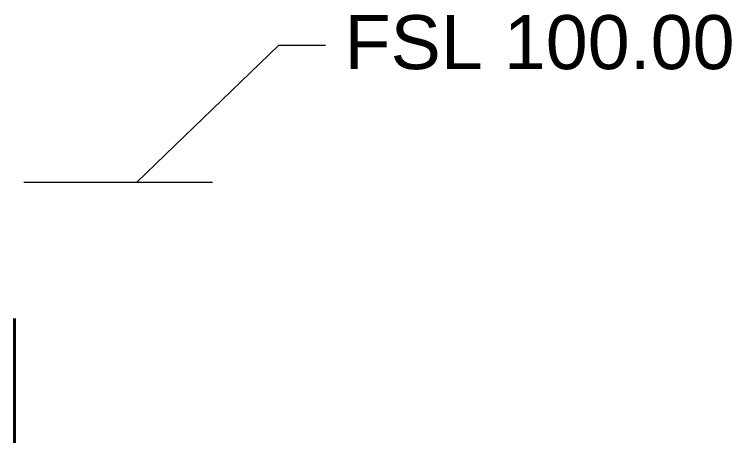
# Model space of a CAD drawing. Header units: millimetres. Extents: x -2997 to 67973, y -4267 to 4574.
# Drawn here: x -176 to 2507, y 2052 to 3628 of the extents above; entities that cross this region are included whole.
import ezdxf

# ---------------------------------------------------------------- set-up
doc = ezdxf.new("R2010")
doc.units = ezdxf.units.MM
for name, color, linetype in [('ANNOTATIONS', 7, 'Continuous'), ('GEOFAB', 5, 'Continuous'), ('LEADERS', 7, 'Continuous')]:
    doc.layers.add(name, color=color, linetype=linetype)
doc.styles.add('ARIAL', font='arial.ttf')

msp = doc.modelspace()

# ---------------------------------------------------------------- linework, layer by layer
at = {"layer": 'ANNOTATIONS', "lineweight": 20}
msp.add_line((-141.1, 3000), (564.4, 3000), dxfattribs=at)
at = {"layer": 'GEOFAB', "color": 6, "lineweight": 40}
msp.add_line((-176.4, -176.4), (-176.4, 2490), dxfattribs=at)
at = {"layer": 'LEADERS', "lineweight": 18}
for p, q in [((811.4, 3511.5), (282.2, 3000)), ((987.8, 3511.5), (811.4, 3511.5))]:
    msp.add_line(p, q, dxfattribs=at)

# ---------------------------------------------------------------- texts
at = {"layer": 'ANNOTATIONS', "style": 'ARIAL'}
msp.add_text('FSL 100.00', height=202.07, dxfattribs=at).set_placement((1058.3, 3423.3))

doc.saveas('drawing.dxf')
